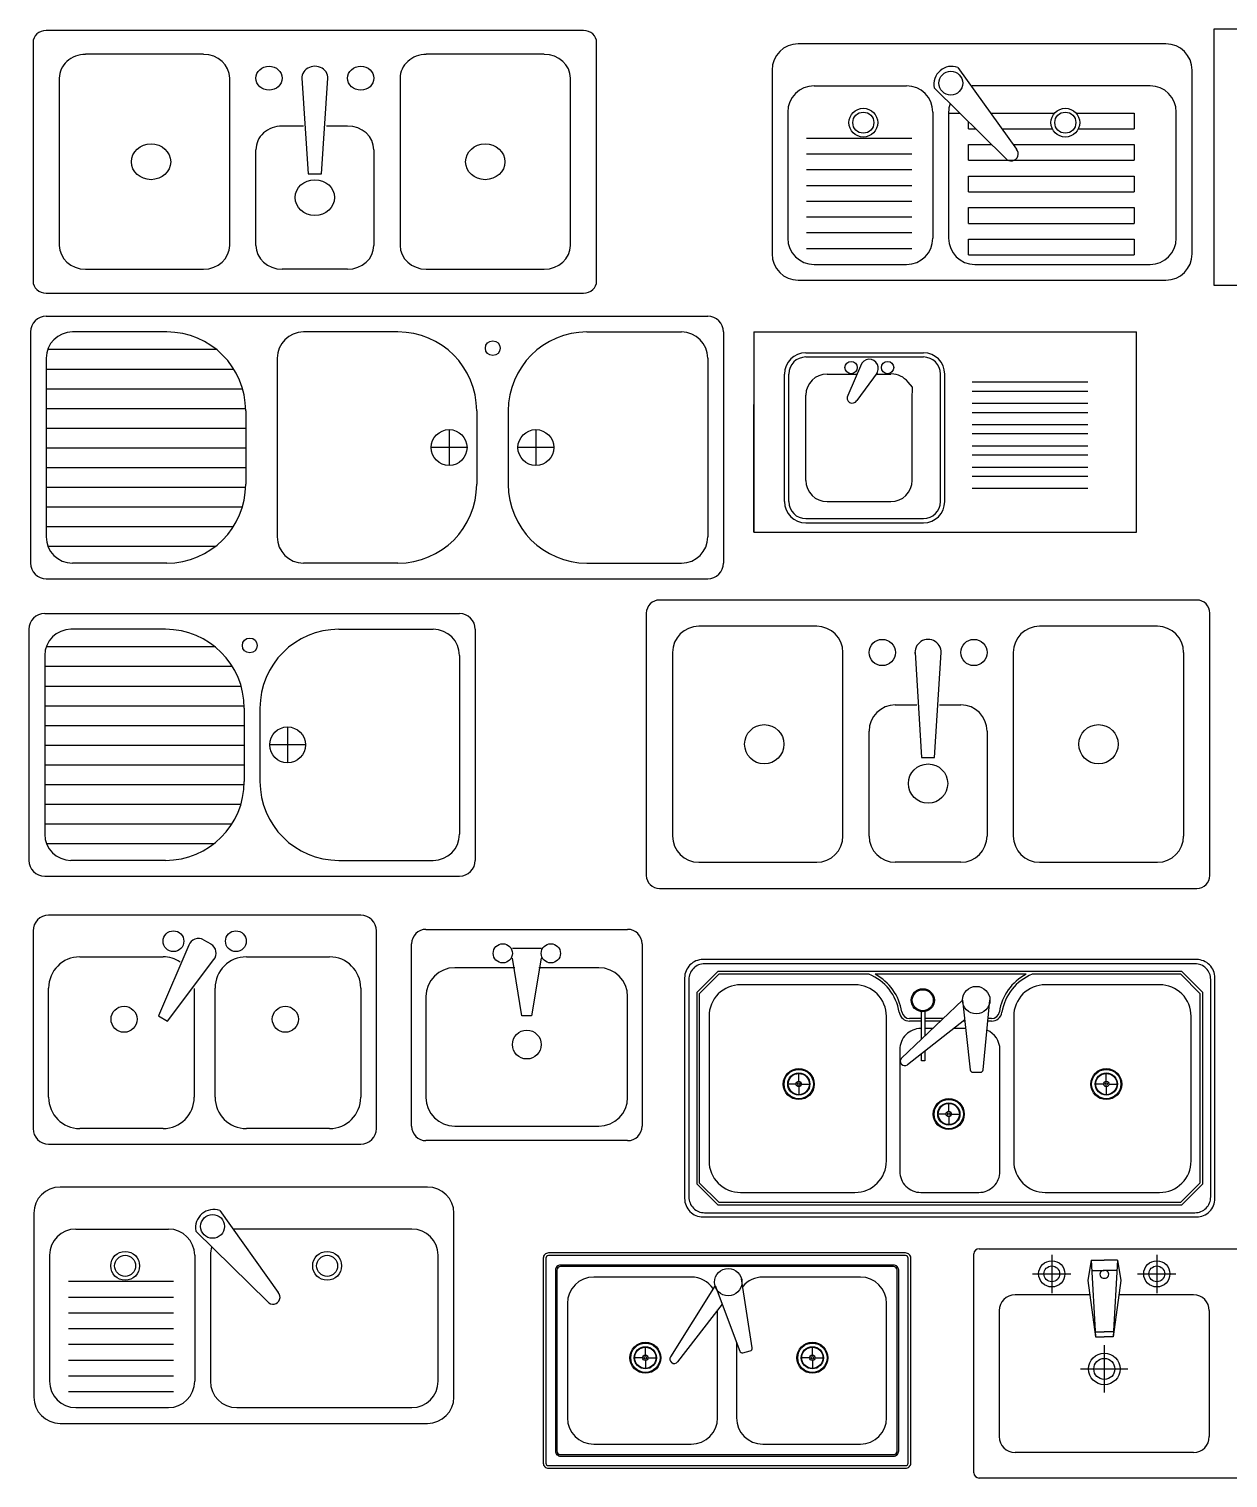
# Model space of a CAD drawing. Header units: metres. Extents: x 271.5 to 281.6, y 139.4 to 150.6.
# Drawn here: x 271.531 to 273.815, y 139.411 to 142.17 of the extents above; entities that cross this region are included whole.
import ezdxf

# ---------------------------------------------------------------- set-up
doc = ezdxf.new("R2010")
doc.units = ezdxf.units.M

msp = doc.modelspace()

# ---------------------------------------------------------------- linework, layer by layer
for p, q in [((272.5871, 142.1672), (271.5637, 142.1672)), ((271.5388, 142.1445), (271.5388, 141.6899)), ((271.8633, 142.1218), (271.6386, 142.1218)), ((272.5122, 142.1218), (272.2876, 142.1218)), ((272.6121, 141.6899), (272.6121, 142.1445)), ((273.6961, 142.1418), (272.9961, 142.1418)), ((273.3002, 142.097), (273.4117, 141.9411)), ((271.5887, 142.0763), (271.5887, 141.7581)), ((271.9132, 141.7581), (271.9132, 142.0763)), ((272.0505, 142.0763), (272.0629, 141.8945)), ((272.0879, 141.8945), (272.1004, 142.0763)), ((272.2377, 142.0763), (272.2377, 141.7581)), ((272.5621, 141.7581), (272.5621, 142.0763)), ((272.9461, 142.0918), (272.9461, 141.7418)), ((273.7461, 141.7418), (273.7461, 142.0918)), ((273.0261, 142.0618), (273.2024, 142.0618)), ((273.2546, 142.058), (273.3912, 141.9236)), ((273.6661, 142.0618), (273.3324, 142.0618)), ((272.9761, 142.0118), (272.9761, 141.7718)), ((273.2524, 142.0118), (273.2524, 141.7718)), ((273.2824, 142.0118), (273.2824, 141.7718)), ((273.7161, 141.7718), (273.7161, 142.0118)), ((272.013, 141.9854), (272.054, 141.9854)), ((272.0974, 141.9854), (272.1378, 141.9854)), ((273.2824, 142.01), (273.3034, 142.01)), ((273.3202, 141.98), (273.3202, 141.9935)), ((273.3624, 142.01), (273.4843, 142.01)), ((273.5252, 142.01), (273.6361, 142.01)), ((273.6361, 142.01), (273.6361, 141.98)), ((273.2122, 141.9617), (273.0118, 141.9617)), ((273.3202, 141.98), (273.3339, 141.98)), ((273.3839, 141.98), (273.4799, 141.98)), ((273.5296, 141.98), (273.6361, 141.98)), ((271.9631, 141.7581), (271.9631, 141.9399)), ((272.1877, 141.9399), (272.1877, 141.7581)), ((273.2122, 141.9317), (273.0118, 141.9317)), ((273.3202, 141.95), (273.3644, 141.95)), ((273.3202, 141.92), (273.3202, 141.95)), ((273.4054, 141.95), (273.6361, 141.95)), ((273.6361, 141.95), (273.6361, 141.92)), ((273.2122, 141.9017), (273.0118, 141.9017)), ((273.3202, 141.92), (273.6361, 141.92)), ((272.0629, 141.8945), (272.0879, 141.8945)), ((273.3202, 141.89), (273.6361, 141.89)), ((273.3202, 141.86), (273.3202, 141.89)), ((273.6361, 141.89), (273.6361, 141.86)), ((273.2122, 141.8717), (273.0118, 141.8717)), ((273.3202, 141.86), (273.6361, 141.86)), ((273.2122, 141.8417), (273.0118, 141.8417)), ((273.3202, 141.83), (273.6361, 141.83)), ((273.3202, 141.8), (273.3202, 141.83)), ((273.6361, 141.83), (273.6361, 141.8)), ((273.2122, 141.8117), (273.0118, 141.8117)), ((273.3202, 141.8), (273.6361, 141.8)), ((273.2122, 141.7817), (273.0118, 141.7817)), ((273.3202, 141.77), (273.6361, 141.77)), ((273.3202, 141.74), (273.3202, 141.77)), ((273.6361, 141.77), (273.6361, 141.74)), ((273.2122, 141.7517), (273.0118, 141.7517)), ((273.3202, 141.74), (273.6361, 141.74)), ((271.6386, 141.7127), (271.8633, 141.7127)), ((272.1378, 141.7127), (272.013, 141.7127)), ((272.2876, 141.7127), (272.5122, 141.7127)), ((273.0261, 141.7218), (273.2024, 141.7218)), ((273.3324, 141.7218), (273.6661, 141.7218)), ((272.9961, 141.6918), (273.6961, 141.6918)), ((271.5637, 141.6672), (272.5871, 141.6672)), ((271.5637, 141.6231), (272.8237, 141.6231)), ((271.5337, 141.5931), (271.5337, 141.1531)), ((271.7937, 141.5931), (271.6137, 141.5931)), ((272.2337, 141.5931), (272.0537, 141.5931)), ((272.5937, 141.5931), (272.7737, 141.5931)), ((272.8537, 141.5931), (272.8537, 141.1531)), ((271.5637, 141.5431), (271.5637, 141.2031)), ((271.5665, 141.5601), (271.8881, 141.5601)), ((272.0037, 141.5431), (272.0037, 141.2031)), ((272.8237, 141.5431), (272.8237, 141.2031)), ((273.0104, 141.5536), (273.2344, 141.5536)), ((273.0104, 141.5455), (273.2344, 141.5455)), ((271.5637, 141.5226), (271.9212, 141.5226)), ((273.1166, 141.5326), (273.0903, 141.4725)), ((273.1464, 141.5154), (273.1075, 141.4626)), ((272.9699, 141.2701), (272.9699, 141.5131)), ((272.978, 141.2701), (272.978, 141.5131)), ((273.0509, 141.5131), (273.1081, 141.5131)), ((273.1447, 141.5131), (273.1724, 141.5131)), ((273.2134, 141.4882), (273.2051, 141.4977)), ((273.2129, 141.465), (273.2134, 141.4882)), ((273.2668, 141.2701), (273.2668, 141.5131)), ((273.2749, 141.2701), (273.2749, 141.5131)), ((273.3272, 141.498), (273.5478, 141.498)), ((271.5637, 141.4851), (271.9379, 141.4851)), ((273.0104, 141.3106), (273.0104, 141.4726)), ((273.2129, 141.3106), (273.2129, 141.465)), ((273.3272, 141.4806), (273.5478, 141.4806)), ((271.5637, 141.4476), (271.9437, 141.4476)), ((271.9437, 141.4431), (271.9437, 141.3031)), ((272.3837, 141.4431), (272.3837, 141.3031)), ((272.4437, 141.4431), (272.4437, 141.3031)), ((273.3272, 141.4575), (273.5478, 141.4575)), ((273.3272, 141.4401), (273.5478, 141.4401)), ((271.5637, 141.4101), (271.9437, 141.4101)), ((272.3311, 141.4071), (272.3311, 141.339)), ((272.4963, 141.4071), (272.4963, 141.339)), ((273.3272, 141.417), (273.5478, 141.417)), ((273.3272, 141.3996), (273.5478, 141.3996)), ((273.3272, 141.3765), (273.5478, 141.3765)), ((271.5637, 141.3726), (271.9437, 141.3726)), ((272.3652, 141.3731), (272.2971, 141.3731)), ((272.5304, 141.3731), (272.4623, 141.3731)), ((273.3272, 141.3591), (273.5478, 141.3591)), ((271.5637, 141.3351), (271.9437, 141.3351)), ((273.3272, 141.336), (273.5478, 141.336)), ((271.5637, 141.2976), (271.9436, 141.2976)), ((273.3272, 141.3186), (273.5478, 141.3186)), ((273.3272, 141.2955), (273.5478, 141.2955)), ((273.0509, 141.2701), (273.1724, 141.2701)), ((271.5637, 141.2601), (271.9373, 141.2601)), ((271.5637, 141.2226), (271.92, 141.2226)), ((273.0104, 141.2377), (273.2344, 141.2377)), ((273.0104, 141.2296), (273.2344, 141.2296)), ((271.5673, 141.1851), (271.8858, 141.1851)), ((271.7937, 141.1531), (271.6137, 141.1531)), ((272.2337, 141.1531), (272.0537, 141.1531)), ((272.5937, 141.1531), (272.7737, 141.1531)), ((271.5637, 141.1231), (272.8237, 141.1231)), ((273.755, 141.0827, -0.3429), (272.7317, 141.0827, -0.3429)), ((271.5609, 141.057), (272.3509, 141.057)), ((272.7067, 141.0577, -0.3429), (272.7067, 140.5585, -0.3429)), ((273.78, 140.5585, -0.3429), (273.78, 141.0577, -0.3429)), ((271.5309, 141.027), (271.5309, 140.587)), ((271.7909, 141.027), (271.6109, 141.027)), ((272.1209, 141.027), (272.3009, 141.027)), ((272.3809, 141.027), (272.3809, 140.587)), ((273.0312, 141.0327, -0.3429), (272.8065, 141.0327, -0.3429)), ((273.6801, 141.0327, -0.3429), (273.4555, 141.0327, -0.3429)), ((271.5637, 140.994), (271.8853, 140.994)), ((271.5609, 140.977), (271.5609, 140.637)), ((272.3509, 140.977), (272.3509, 140.637)), ((272.7566, 140.9828, -0.3429), (272.7566, 140.6334, -0.3429)), ((273.0811, 140.6334, -0.3429), (273.0811, 140.9828, -0.3429)), ((273.2184, 140.9828, -0.3429), (273.2309, 140.7831, -0.3429)), ((273.2558, 140.7831, -0.3429), (273.2683, 140.9828, -0.3429)), ((273.4056, 140.9828, -0.3429), (273.4056, 140.6334, -0.3429)), ((273.7301, 140.6334, -0.3429), (273.7301, 140.9828, -0.3429)), ((271.5609, 140.9565), (271.9184, 140.9565)), ((271.5609, 140.919), (271.9351, 140.919)), ((271.5609, 140.8815), (271.9409, 140.8815)), ((273.1809, 140.883, -0.3429), (273.2219, 140.883, -0.3429)), ((273.2653, 140.883, -0.3429), (273.3057, 140.883, -0.3429)), ((271.9409, 140.877), (271.9409, 140.737)), ((271.9709, 140.877), (271.9709, 140.737)), ((271.5609, 140.844), (271.9409, 140.844)), ((272.0235, 140.8411), (272.0235, 140.7729)), ((273.131, 140.6334, -0.3429), (273.131, 140.8331, -0.3429)), ((273.3557, 140.8331, -0.3429), (273.3557, 140.6334, -0.3429)), ((271.5609, 140.8065), (271.9409, 140.8065)), ((272.0576, 140.807), (271.9894, 140.807)), ((273.2309, 140.7831, -0.3429), (273.2558, 140.7831, -0.3429)), ((271.5609, 140.769), (271.9409, 140.769)), ((271.5609, 140.7315), (271.9408, 140.7315)), ((271.5609, 140.694), (271.9345, 140.694)), ((271.5609, 140.6565), (271.9172, 140.6565)), ((271.5645, 140.619), (271.883, 140.619)), ((271.7909, 140.587), (271.6109, 140.587)), ((272.1209, 140.587), (272.3009, 140.587)), ((272.8065, 140.5835, -0.3429), (273.0312, 140.5835, -0.3429)), ((273.3057, 140.5835, -0.3429), (273.1809, 140.5835, -0.3429)), ((273.4555, 140.5835, -0.3429), (273.6801, 140.5835, -0.3429)), ((271.5609, 140.557), (272.3509, 140.557)), ((272.7317, 140.5335, -0.3429), (273.755, 140.5335, -0.3429)), ((272.1628, 140.4827), (271.5684, 140.4827)), ((271.5386, 140.4529), (271.5386, 140.0764)), ((272.1926, 140.0764), (272.1926, 140.4529)), ((272.287, 140.4557), (272.6711, 140.4557)), ((271.8352, 140.4256), (271.7778, 140.2909)), ((271.8636, 140.4358), (271.8775, 140.4278)), ((272.2596, 140.0808), (272.2596, 140.4283)), ((272.5065, 140.4191), (272.4516, 140.4191)), ((272.6985, 140.4283), (272.6985, 140.0808)), ((271.6278, 140.4034), (271.7863, 140.4034)), ((271.7949, 140.281), (271.8829, 140.398)), ((271.9449, 140.4034), (272.1034, 140.4034)), ((272.4699, 140.2911), (272.4516, 140.4009)), ((272.5065, 140.4009), (272.4882, 140.2911)), ((272.4562, 140.3826), (272.3419, 140.3826)), ((272.6162, 140.3826), (272.5019, 140.3826)), ((271.5684, 140.1359), (271.5684, 140.3439)), ((271.8458, 140.3432), (271.8458, 140.1359)), ((271.8854, 140.1359), (271.8854, 140.3439)), ((272.1628, 140.3439), (272.1628, 140.1359)), ((272.287, 140.3277), (272.287, 140.1357)), ((272.6711, 140.1357), (272.6711, 140.3277)), ((273.309, 140.321), (273.1929, 140.2106)), ((273.309, 140.321), (273.3236, 140.1882)), ((273.348, 140.1882), (273.3611, 140.321)), ((271.7778, 140.2909), (271.7949, 140.281)), ((272.4882, 140.2911), (272.4699, 140.2911)), ((273.3131, 140.2834), (273.2038, 140.1979)), ((273.2307, 140.2859), (273.2082, 140.2859)), ((273.2307, 140.2809), (273.2082, 140.2809)), ((273.2721, 140.2859), (273.2369, 140.2859)), ((273.2668, 140.2809), (273.2369, 140.2809)), ((273.3134, 140.2809), (273.3099, 140.2809)), ((273.3642, 140.2809), (273.3572, 140.2809)), ((273.3642, 140.2859), (273.3577, 140.2859)), ((273.1927, 140.1991), (273.1922, 140.1997)), ((272.9971, 140.1663), (272.9971, 140.1813)), ((273.3286, 140.1837), (273.343, 140.1837)), ((273.5827, 140.1663), (273.5827, 140.1813)), ((272.9919, 140.1611), (272.9769, 140.1611)), ((272.9971, 140.1559), (272.9971, 140.1409)), ((273.0023, 140.1611), (273.0172, 140.1611)), ((273.5776, 140.1611), (273.5626, 140.1611)), ((273.5827, 140.1559), (273.5827, 140.1409)), ((273.5879, 140.1611), (273.6029, 140.1611)), ((273.2828, 140.1092), (273.2828, 140.1242)), ((272.3419, 140.0808), (272.6162, 140.0808)), ((273.2776, 140.104), (273.2626, 140.104)), ((273.2828, 140.0988), (273.2828, 140.0838)), ((273.2879, 140.104), (273.3029, 140.104)), ((271.7863, 140.0764), (271.6278, 140.0764)), ((272.1034, 140.0764), (271.9449, 140.0764)), ((272.6711, 140.0534), (272.287, 140.0534)), ((271.5684, 140.0467), (272.1628, 140.0467)), ((272.2902, 139.9651), (271.5902, 139.9651)), ((271.5402, 139.9151), (271.5402, 139.5651)), ((271.8943, 139.9203), (272.0058, 139.7645)), ((272.3402, 139.5651), (272.3402, 139.9151)), ((271.6202, 139.8851), (271.7965, 139.8851)), ((271.8487, 139.8813), (271.9853, 139.747)), ((272.2602, 139.8851), (271.9265, 139.8851)), ((271.5702, 139.8351), (271.5702, 139.5951)), ((271.8465, 139.8351), (271.8465, 139.5951)), ((271.8765, 139.8351), (271.8765, 139.5951)), ((272.3102, 139.5951), (272.3102, 139.8351)), ((271.8062, 139.785), (271.6059, 139.785)), ((272.7924, 139.7935), (272.6064, 139.7935)), ((272.8376, 139.7776), (272.7525, 139.6418)), ((272.8376, 139.7776), (272.8847, 139.6525)), ((272.9083, 139.6586), (272.8881, 139.7905)), ((273.1144, 139.7935), (272.9284, 139.7935)), ((271.8062, 139.755), (271.6059, 139.755)), ((271.8062, 139.725), (271.6059, 139.725)), ((272.5564, 139.7435), (272.5564, 139.5255)), ((272.8509, 139.7422), (272.7662, 139.6322)), ((272.8424, 139.5255), (272.8424, 139.7311)), ((273.1644, 139.5255), (273.1644, 139.7435)), ((271.8062, 139.695), (271.6059, 139.695)), ((272.8784, 139.6693), (272.8784, 139.5255)), ((271.8062, 139.665), (271.6059, 139.665)), ((272.6997, 139.6399), (272.6847, 139.6399)), ((272.7049, 139.645), (272.7049, 139.66)), ((272.7101, 139.6399), (272.7251, 139.6399)), ((272.8906, 139.6494), (272.9046, 139.653)), ((273.0177, 139.6399), (273.0027, 139.6399)), ((273.0229, 139.645), (273.0229, 139.66)), ((273.028, 139.6399), (273.043, 139.6399)), ((271.8062, 139.635), (271.6059, 139.635)), ((272.7049, 139.6347), (272.7049, 139.6197)), ((272.7552, 139.6306), (272.7545, 139.6311)), ((273.0229, 139.6347), (273.0229, 139.6197)), ((271.8062, 139.605), (271.6059, 139.605)), ((271.8062, 139.575), (271.6059, 139.575)), ((271.6202, 139.5451), (271.7965, 139.5451)), ((271.9265, 139.5451), (272.2602, 139.5451)), ((271.5902, 139.5151), (272.2902, 139.5151)), ((272.6064, 139.4755), (272.7924, 139.4755)), ((272.9284, 139.4755), (273.1144, 139.4755))]:
    msp.add_line(p, q)
at = {"linetype": 'ByBlock'}
for p, q in [((272.9115, 141.5931), (273.6405, 141.5931)), ((272.9115, 141.5931), (272.9115, 141.2119)), ((273.6405, 141.2119), (273.6405, 141.5931)), ((272.9115, 141.2119), (272.9115, 141.4549)), ((272.9115, 141.2119), (273.6405, 141.2119)), ((273.3305, 139.421), (273.3305, 139.8376)), ((273.3405, 139.8476), (274.2577, 139.8476)), ((273.4789, 139.8362), (273.4789, 139.7632)), ((273.6789, 139.8362), (273.6789, 139.7632)), ((273.5539, 139.826), (273.5475, 139.7871)), ((273.5539, 139.826), (273.5789, 139.826)), ((273.5539, 139.826), (273.5622, 139.6795)), ((273.555, 139.8063), (273.5789, 139.8063)), ((273.6039, 139.826), (273.5789, 139.826)), ((273.6028, 139.8063), (273.5789, 139.8063)), ((273.6039, 139.826), (273.5956, 139.6795)), ((273.6039, 139.826), (273.6104, 139.7871)), ((273.4424, 139.7997), (273.5154, 139.7997)), ((273.5475, 139.7871), (273.5622, 139.6795)), ((273.6104, 139.7871), (273.5956, 139.6795)), ((273.6424, 139.7997), (273.7154, 139.7997)), ((273.5512, 139.7598), (273.4089, 139.7598)), ((273.7489, 139.7598), (273.6066, 139.7598)), ((273.3789, 139.7298), (273.3789, 139.4898)), ((273.7789, 139.7298), (273.7789, 139.4898)), ((273.5617, 139.6896), (273.5789, 139.6896)), ((273.5622, 139.6795), (273.5789, 139.6795)), ((273.5961, 139.6896), (273.5789, 139.6896)), ((273.5956, 139.6795), (273.5789, 139.6795)), ((273.5789, 139.6637), (273.5789, 139.5736)), ((273.5339, 139.6187), (273.624, 139.6187)), ((273.7489, 139.4598), (273.4089, 139.4598)), ((274.2577, 139.411), (273.3405, 139.411))]:
    msp.add_line(p, q, dxfattribs=at)
for points in [[(273.7882, 141.6815), (273.7882, 142.1701), (274.9289, 142.1701), (274.9289, 141.6815)], [(272.8426, 139.9312), (273.7266, 139.9312), (273.7666, 139.9712), (273.7666, 140.3352), (273.7266, 140.3752), (272.8426, 140.3752), (272.8026, 140.3352), (272.8026, 139.9712)]]:
    msp.add_lwpolyline(points, close=True)
for points in [[(272.8146, 139.9082), (273.7546, 139.9082, 0.414214), (273.7896, 139.9432), (273.7896, 140.3632, 0.414214), (273.7546, 140.3982), (272.8146, 140.3982, 0.414214), (272.7796, 140.3632), (272.7796, 139.9432, 0.414214)], [(272.8176, 139.9162), (273.7516, 139.9162, 0.414214), (273.7816, 139.9462), (273.7816, 140.3602, 0.414214), (273.7516, 140.3902), (272.8176, 140.3902, 0.414214), (272.7876, 140.3602), (272.7876, 139.9462, 0.414214)], [(272.8861, 139.9547), (273.1039, 139.9547, 0.414214), (273.1639, 140.0147), (273.1639, 140.2902, 0.414214), (273.1039, 140.3502), (272.8861, 140.3502, 0.414214), (272.8261, 140.2902), (272.8261, 140.0147, 0.414214)], [(273.4664, 139.9547), (273.6843, 139.9547, 0.414214), (273.7443, 140.0147), (273.7443, 140.2902, 0.414214), (273.6843, 140.3502), (273.4664, 140.3502, 0.414214), (273.4064, 140.2902), (273.4064, 140.0147, 0.414214)], [(272.5204, 139.4295), (273.2004, 139.4295, 0.414214), (273.2104, 139.4395), (273.2104, 139.8295, 0.414214), (273.2004, 139.8395), (272.5204, 139.8395, 0.414214), (272.5104, 139.8295), (272.5104, 139.4395, 0.414214)], [(272.5204, 139.4345), (273.2004, 139.4345, 0.414214), (273.2054, 139.4395), (273.2054, 139.8295, 0.414214), (273.2004, 139.8345), (272.5204, 139.8345, 0.414214), (272.5154, 139.8295), (272.5154, 139.4395, 0.414214)], [(272.5434, 139.4525), (273.1774, 139.4525, 0.414214), (273.1874, 139.4625), (273.1874, 139.8065, 0.414214), (273.1774, 139.8165), (272.5434, 139.8165, 0.414214), (272.5334, 139.8065), (272.5334, 139.4625, 0.414214)], [(272.5434, 139.4555), (273.1774, 139.4555, 0.414214), (273.1844, 139.4625), (273.1844, 139.8065, 0.414214), (273.1774, 139.8135), (272.5434, 139.8135, 0.414214), (272.5364, 139.8065), (272.5364, 139.4625, 0.414214)]]:
    msp.add_lwpolyline(points, format="xyb", close=True)
for points in [[(273.1308, 140.3702), (272.8447, 140.3702), (272.8076, 140.3331), (272.8076, 139.9733), (272.8447, 139.9362), (273.7245, 139.9362), (273.7616, 139.9733), (273.7616, 140.3331), (273.7245, 140.3702), (273.4415, 140.3702)], [(273.4298, 140.3702), (273.1425, 140.3702)], [(273.2307, 140.2465), (273.2307, 140.2988)], [(273.2369, 140.299), (273.2369, 140.2524)], [(273.252, 140.2668), (273.2369, 140.2668)], [(273.315, 140.2668), (273.2918, 140.2668)], [(273.2369, 140.2238), (273.2369, 140.2051), (273.2307, 140.2051), (273.2307, 140.2189)]]:
    msp.add_lwpolyline(points)
msp.add_lwpolyline([(273.2307, 140.2668), (273.2294, 140.2668, 0.414214), (273.1894, 140.2268), (273.1894, 139.9948, 0.414214), (273.2294, 139.9548), (273.3401, 139.9548, 0.414214), (273.3801, 139.9948), (273.3801, 140.2268, 0.302793), (273.3554, 140.2637)], format="xyb")
for centre, radius in [((273.2865, 142.0668), 0.0227), ((273.12, 141.9917), 0.0275), ((273.12, 141.9917), 0.02), ((273.5047, 141.9917), 0.0275), ((273.5047, 141.9917), 0.02), ((272.4143, 141.5623), 0.0141), ((273.0967, 141.5253), 0.0117), ((273.1663, 141.5253), 0.0117), ((272.3311, 141.3731), 0.0341), ((272.4963, 141.3731), 0.0341), ((271.9515, 140.9962), 0.0141), ((273.156, 140.9828, -0.3429), 0.025), ((273.3307, 140.9828, -0.3429), 0.025), ((272.0235, 140.807), 0.0341), ((272.9313, 140.8081, -0.3429), 0.0374), ((273.5678, 140.8081, -0.3429), 0.0374), ((273.2433, 140.7332, -0.3429), 0.0374), ((271.8061, 140.4331), 0.0198), ((271.925, 140.4331), 0.0198), ((272.4333, 140.41), 0.0183), ((272.5248, 140.41), 0.0183), ((273.2333, 140.3207), 0.022), ((273.2333, 140.3207), 0.02), ((273.3351, 140.321), 0.0261), ((271.712, 140.2845), 0.0248), ((272.0192, 140.2845), 0.0248), ((272.479, 140.2363), 0.0274), ((272.9971, 140.1611), 0.0295), ((273.5827, 140.1611), 0.0295), ((272.9971, 140.1611), 0.0279), ((272.9971, 140.1611), 0.0211), ((272.9971, 140.1611), 0.0202), ((272.9971, 140.1611), 0.00518), ((272.9971, 140.1611), 0.00243), ((273.5827, 140.1611), 0.0279), ((273.5827, 140.1611), 0.0211), ((273.5827, 140.1611), 0.0202), ((273.5827, 140.1611), 0.00518), ((273.5827, 140.1611), 0.00243), ((273.2828, 140.104), 0.0295), ((273.2828, 140.104), 0.0279), ((273.2828, 140.104), 0.0211), ((273.2828, 140.104), 0.0202), ((273.2828, 140.104), 0.00518), ((273.2828, 140.104), 0.00243), ((271.8806, 139.8901), 0.0227), ((271.7141, 139.815), 0.0275), ((271.7141, 139.815), 0.02), ((272.0988, 139.815), 0.0275), ((272.0988, 139.815), 0.02), ((272.8628, 139.784), 0.0261), ((272.7049, 139.6399), 0.0295), ((272.7049, 139.6399), 0.0279), ((273.0229, 139.6399), 0.0295), ((273.0229, 139.6399), 0.0279), ((272.7049, 139.6399), 0.0211), ((272.7049, 139.6399), 0.0202), ((272.7049, 139.6399), 0.00518), ((272.7049, 139.6399), 0.00243), ((273.0229, 139.6399), 0.0211), ((273.0229, 139.6399), 0.0202), ((273.0229, 139.6399), 0.00518), ((273.0229, 139.6399), 0.00243)]:
    msp.add_circle(centre, radius)
for centre, radius in [((273.4789, 139.7997), 0.025), ((273.4789, 139.7997), 0.015), ((273.6789, 139.7997), 0.025), ((273.6789, 139.7997), 0.015), ((273.5789, 139.6187), 0.03), ((273.5789, 139.6187), 0.02)]:
    msp.add_circle(centre, radius, dxfattribs=at)
for centre, radius, start, end in [((272.9961, 142.0918), 0.05, 90, 180), ((273.6961, 142.0918), 0.05, 0, 90), ((273.2887, 142.0643), 0.0346, 70.5271, 190.5271), ((273.0261, 142.0118), 0.05, 90, 180), ((273.2024, 142.0118), 0.05, 0, 90), ((273.3324, 142.0118), 0.05, 90, 97.6978), ((273.6661, 142.0118), 0.05, 0, 90), ((273.3324, 142.0118), 0.05, 161.1096, 180), ((273.4016, 141.9322), 0.0135, 219.7378, 41.3163), ((273.0261, 141.7718), 0.05, 180, 270), ((273.2024, 141.7718), 0.05, 270, 0), ((273.3324, 141.7718), 0.05, 180, 270), ((273.6661, 141.7718), 0.05, 270, 0), ((272.9961, 141.7418), 0.05, 180, 270), ((273.6961, 141.7418), 0.05, 270, 0), ((271.5637, 141.5931), 0.03, 90, 180), ((272.8237, 141.5931), 0.03, 0, 90), ((271.6137, 141.5431), 0.05, 90, 180), ((271.7937, 141.4431), 0.15, 360, 90), ((272.0537, 141.5431), 0.05, 90, 180), ((272.2337, 141.4431), 0.15, 360, 90), ((272.5937, 141.4431), 0.15, 90, 180), ((272.7737, 141.5431), 0.05, 0, 90), ((273.0104, 141.5131), 0.0405, 90, 180), ((273.0104, 141.5131), 0.0324, 90, 180), ((273.2344, 141.5131), 0.0405, 0, 90), ((273.2344, 141.5131), 0.0324, 0, 90), ((273.1315, 141.524), 0.0172, 317.2338, 162.7662), ((273.0509, 141.4726), 0.0405, 90, 180), ((273.1732, 141.4727), 0.0405, 37.9886, 90), ((273.0989, 141.4675), 0.00991, 150, 330), ((271.7937, 141.3031), 0.15, 270, 360), ((272.2337, 141.3031), 0.15, 270, 360), ((272.5937, 141.3031), 0.15, 180, 270), ((273.0509, 141.3106), 0.0405, 180, 270), ((273.1724, 141.3106), 0.0405, 270, 0), ((273.0104, 141.2701), 0.0405, 180, 270), ((273.0104, 141.2701), 0.0324, 180, 270), ((273.2344, 141.2701), 0.0324, 270, 0), ((273.2344, 141.2701), 0.0405, 270, 0), ((271.6137, 141.2031), 0.05, 180, 270), ((272.0537, 141.2031), 0.05, 180, 270), ((272.7737, 141.2031), 0.05, 270, 0), ((271.5637, 141.1531), 0.03, 180, 270), ((272.8237, 141.1531), 0.03, 270, 0), ((272.7317, 141.0577, -0.3429), 0.025, 90, 180), ((273.755, 141.0577, -0.3429), 0.025, 0, 90), ((271.5609, 141.027), 0.03, 90, 180), ((272.3509, 141.027), 0.03, 0, 90), ((271.6109, 140.977), 0.05, 90, 180), ((271.7909, 140.877), 0.15, 360, 90), ((272.1209, 140.877), 0.15, 90, 180), ((272.3009, 140.977), 0.05, 0, 90), ((272.8065, 140.9828, -0.3429), 0.0499, 90, 180), ((273.0312, 140.9828, -0.3429), 0.0499, 0, 90), ((273.4555, 140.9828, -0.3429), 0.0499, 90, 180), ((273.6801, 140.9828, -0.3429), 0.0499, 0, 90), ((273.2433, 140.9828, -0.3429), 0.025, 350.4727, 189.5273), ((273.1809, 140.8331, -0.3429), 0.0499, 90, 180), ((273.3057, 140.8331, -0.3429), 0.0499, 0, 90), ((271.7909, 140.737), 0.15, 270, 360), ((272.1209, 140.737), 0.15, 180, 270), ((271.6109, 140.637), 0.05, 180, 270), ((272.3009, 140.637), 0.05, 270, 0), ((272.8065, 140.6334, -0.3429), 0.0499, 180, 270), ((273.0312, 140.6334, -0.3429), 0.0499, 270, 0), ((273.1809, 140.6334, -0.3429), 0.0499, 180, 270), ((273.3057, 140.6334, -0.3429), 0.0499, 270, 0), ((273.4555, 140.6334, -0.3429), 0.0499, 180, 270), ((273.6801, 140.6334, -0.3429), 0.0499, 270, 0), ((271.5609, 140.587), 0.03, 180, 270), ((272.3509, 140.587), 0.03, 270, 0), ((272.7317, 140.5585, -0.3429), 0.025, 180, 270), ((273.755, 140.5585, -0.3429), 0.025, 270, 0), ((271.5684, 140.4529), 0.0297, 90, 180), ((272.1628, 140.4529), 0.0297, 0, 90), ((271.8537, 140.4186), 0.0198, 60, 159.4623), ((272.287, 140.4283), 0.0274, 90, 180), ((272.6711, 140.4283), 0.0274, 0, 90), ((271.8676, 140.4106), 0.0198, 320.5377, 60), ((271.6278, 140.3439), 0.0594, 90, 180), ((271.7863, 140.3439), 0.0594, 56.607, 90), ((271.9449, 140.3439), 0.0594, 90, 180), ((272.1034, 140.3439), 0.0594, 0, 90), ((272.3419, 140.3277), 0.0549, 90, 180), ((272.6162, 140.3277), 0.0549, 0, 90), ((273.0954, 140.283), 0.0941, 9.0468, 67.9454), ((273.0954, 140.283), 0.0991, 9.0468, 61.6524), ((273.4769, 140.283), 0.0991, 118.3476, 170.9532), ((273.4769, 140.283), 0.0941, 112.0546, 170.9532), ((273.2082, 140.3009), 0.02, 189.0468, 270), ((273.2082, 140.3009), 0.015, 189.0468, 270), ((273.3642, 140.3009), 0.015, 270, 350.9532), ((273.3642, 140.3009), 0.02, 270, 350.9532), ((273.1984, 140.2048), 0.008, 133.5611, 219.2619), ((273.1989, 140.2042), 0.008, 219.2619, 308.0495), ((273.3286, 140.1887), 0.005, 186.2808, 269.9543), ((273.343, 140.1887), 0.005, 269.9543, 354.3295), ((271.6278, 140.1359), 0.0594, 180, 270), ((271.7863, 140.1359), 0.0594, 270, 0), ((271.9449, 140.1359), 0.0594, 180, 270), ((272.1034, 140.1359), 0.0594, 270, 0), ((272.3419, 140.1357), 0.0549, 180, 270), ((272.6162, 140.1357), 0.0549, 270, 0), ((272.287, 140.0808), 0.0274, 180, 270), ((272.6711, 140.0808), 0.0274, 270, 0), ((271.5684, 140.0764), 0.0297, 180, 270), ((272.1628, 140.0764), 0.0297, 270, 0), ((271.5902, 139.9151), 0.05, 90, 180), ((272.2902, 139.9151), 0.05, 0, 90), ((271.8827, 139.8876), 0.0346, 70.5271, 190.5271), ((271.6202, 139.8351), 0.05, 90, 180), ((271.7965, 139.8351), 0.05, 0, 90), ((271.9265, 139.8351), 0.05, 90, 97.6978), ((272.2602, 139.8351), 0.05, 0, 90), ((271.9265, 139.8351), 0.05, 161.1096, 180), ((272.6064, 139.7435), 0.05, 90, 180), ((272.7924, 139.7435), 0.05, 34.0864, 90), ((272.9284, 139.7435), 0.05, 90, 139.575), ((273.1144, 139.7435), 0.05, 0, 90), ((271.9956, 139.7556), 0.0135, 219.7378, 41.3163), ((272.7593, 139.6375), 0.008, 147.9301, 233.6309), ((272.8894, 139.6543), 0.005, 200.6498, 284.3233), ((272.9033, 139.6579), 0.005, 284.3233, 8.6985), ((272.7599, 139.6371), 0.008, 233.6309, 322.4185), ((271.6202, 139.5951), 0.05, 180, 270), ((271.7965, 139.5951), 0.05, 270, 0), ((271.9265, 139.5951), 0.05, 180, 270), ((272.2602, 139.5951), 0.05, 270, 0), ((271.5902, 139.5651), 0.05, 180, 270), ((272.2902, 139.5651), 0.05, 270, 0), ((272.6064, 139.5255), 0.05, 180, 270), ((272.7924, 139.5255), 0.05, 270, 0), ((272.9284, 139.5255), 0.05, 180, 270), ((273.1144, 139.5255), 0.05, 270, 0)]:
    msp.add_arc(centre, radius, start, end)
for centre, radius, start, end in [((273.3405, 139.8376), 0.01, 90, 180), ((273.5777, 139.7989), 0.00719, 80.5252, 279.4748), ((273.5801, 139.7989), 0.00719, 260.5252, 99.4748), ((273.4089, 139.7298), 0.03, 90, 180), ((273.7489, 139.7298), 0.03, 0, 90), ((273.4089, 139.4898), 0.03, 180, 270), ((273.7489, 139.4898), 0.03, 270, 0), ((273.3405, 139.421), 0.01, 180, 270)]:
    msp.add_arc(centre, radius, start, end, dxfattribs=at)
for centre, major_axis, start_param, end_param in [((271.5637, 142.1445), (0.025, 0), 1.570796, 3.141593), ((272.5871, 142.1445), (0.025, 0), 0, 1.570796), ((271.6386, 142.0763), (0.0499, 0), 1.570796, 3.141593), ((271.8633, 142.0763), (0.0499, 0), 0, 1.570796), ((272.2876, 142.0763), (0.0499, 0), 1.570796, 3.141593), ((272.5122, 142.0763), (0.0499, 0), 0, 1.570796), ((272.0754, 142.0763), (0.025, 0), 6.116903, 9.59106), ((272.013, 141.9399), (0.0499, 0), 1.570796, 3.141593), ((272.1378, 141.9399), (0.0499, 0), 0, 1.570796), ((271.6386, 141.7581), (0.0499, 0), 3.141593, 4.712389), ((271.8633, 141.7581), (0.0499, 0), 4.712389, 6.283185), ((272.013, 141.7581), (0.0499, 0), 3.141593, 4.712389), ((272.1378, 141.7581), (0.0499, 0), 4.712389, 6.283185), ((272.2876, 141.7581), (0.0499, 0), 3.141593, 4.712389), ((272.5122, 141.7581), (0.0499, 0), 4.712389, 6.283185), ((271.5637, 141.6899), (0.025, 0), 3.141593, 4.712389), ((272.5871, 141.6899), (0.025, 0), 4.712389, 6.283185)]:
    msp.add_ellipse(centre, major_axis=major_axis, ratio=0.910548, start_param=start_param, end_param=end_param)
for centre, major_axis in [((271.9881, 142.0763), (0.025, 0)), ((272.1628, 142.0763), (0.025, 0)), ((271.7634, 141.9172), (0.0374, 0)), ((272.3999, 141.9172), (0.0374, 0)), ((272.0754, 141.849), (0.0374, 0))]:
    msp.add_ellipse(centre, major_axis=major_axis, ratio=0.910548)

# ---------------------------------------------------------------- texts
at = {"text_generation_flag": 4, "width": 0.8, "flags": 9}
for tag, s in [('YSIZE', '470'), ('XSIZE', '900')]:
    msp.add_attdef(tag, (273.276, 141.2119), s, height=0.000405, dxfattribs=at)

doc.saveas('drawing.dxf')
